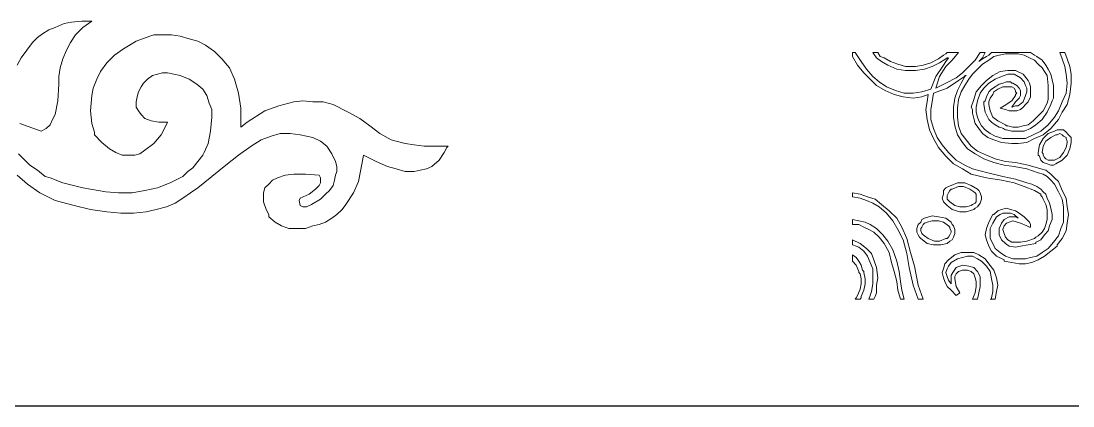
# Model space of a CAD drawing. Extents: x -66030 to 95157, y -13132 to 45879.
# Drawn here: x -19913 to -16662, y 8010 to 9199 of the extents above; entities that cross this region are included whole.
import ezdxf

# ---------------------------------------------------------------- set-up
doc = ezdxf.new("R2010")
doc.units = 0
doc.header["$LTSCALE"] = 100
doc.header["$MEASUREMENT"] = 0
doc.layers.get('0').update_dxf_attribs({"linetype": 'CONTINUOUS'})
doc.layers.add('3', color=11, linetype='CONTINUOUS')

msp = doc.modelspace()

# ---------------------------------------------------------------- linework, layer by layer
at = {"lineweight": 0}
for points in [[(-19925.2, 9062.5), (-19913.5, 9086), (-19878.3, 9132.8), (-19862.7, 9148.5), (-19847, 9160.2), (-19827.5, 9171.9), (-19808, 9179.7), (-19780.6, 9191.4), (-19757.2, 9195.3), (-19726, 9199.2), (-19694.7, 9199.2), (-19722.1, 9179.7), (-19745.5, 9156.3), (-19761.1, 9132.8), (-19772.8, 9109.4), (-19784.6, 9082.1), (-19792.4, 9054.7), (-19796.3, 9027.4), (-19796.3, 9003.9), (-19800.2, 8953.2), (-19808, 8910.2), (-19815.8, 8894.6), (-19823.6, 8878.9), (-19835.3, 8867.2), (-19851, 8859.4), (-19917.4, 8882.9)], [(-19921.3, 8789.1), (-19905.6, 8773.5), (-19886.1, 8754), (-19862.7, 8738.3), (-19839.2, 8718.8), (-19823.6, 8714.9), (-19784.6, 8699.3), (-19722.1, 8683.6), (-19651.8, 8671.9), (-19612.7, 8668), (-19569.7, 8668), (-19530.7, 8675.8), (-19491.6, 8683.6), (-19452.5, 8699.3), (-19413.5, 8718.8), (-19397.9, 8734.4), (-19382.2, 8746.1), (-19366.6, 8765.7), (-19351, 8785.2), (-19347.1, 8793), (-19335.4, 8820.4), (-19327.6, 8859.4), (-19323.6, 8902.4), (-19323.6, 8925.8), (-19331.5, 8945.3), (-19339.3, 8968.8), (-19351, 8988.3), (-19370.5, 9003.9), (-19394, 9019.6), (-19421.3, 9031.3), (-19460.4, 9039.1), (-19476, 9039.1), (-19491.6, 9035.2), (-19507.2, 9031.3), (-19522.9, 9019.6), (-19534.6, 9007.8), (-19542.4, 8996.1), (-19550.2, 8980.5), (-19554.1, 8964.9), (-19558, 8949.3), (-19558, 8933.6), (-19550.2, 8921.9), (-19542.4, 8910.2), (-19530.7, 8898.5), (-19511.1, 8890.7), (-19487.7, 8886.8), (-19460.4, 8886.8), (-19468.2, 8871.1), (-19479.9, 8847.7), (-19503.3, 8820.4), (-19530.7, 8800.8), (-19546.3, 8789.1), (-19561.9, 8785.2), (-19581.4, 8785.2), (-19601, 8785.2), (-19620.5, 8793), (-19640, 8804.7), (-19663.5, 8824.3), (-19686.9, 8847.7), (-19686.9, 8855.5), (-19694.7, 8882.9), (-19698.6, 8921.9), (-19694.7, 8968.8), (-19690.8, 8992.2), (-19679.1, 9019.6), (-19667.4, 9043), (-19647.8, 9070.3), (-19624.4, 9093.8), (-19597.1, 9113.3), (-19558, 9136.7), (-19515, 9152.4), (-19503.3, 9156.3), (-19468.2, 9156.3), (-19448.6, 9156.3), (-19421.3, 9152.4), (-19394, 9144.6), (-19366.6, 9136.7), (-19343.2, 9125), (-19315.8, 9105.5), (-19292.4, 9082.1), (-19269, 9054.7), (-19253.3, 9019.6), (-19241.6, 8976.6), (-19233.8, 8929.7), (-19233.8, 8871.1), (-19214.3, 8886.8), (-19159.6, 8921.9), (-19116.6, 8937.5), (-19069.8, 8949.3), (-19042.4, 8953.2), (-19011.2, 8949.3), (-18979.9, 8949.3), (-18948.7, 8941.4), (-18901.8, 8918), (-18866.7, 8898.5), (-18835.4, 8875), (-18804.2, 8851.6), (-18769, 8832.1), (-18726, 8820.4), (-18698.7, 8816.5), (-18667.4, 8812.5), (-18632.3, 8812.5), (-18593.2, 8812.5), (-18597.1, 8808.6), (-18605, 8793), (-18620.6, 8769.6), (-18644, 8750.1), (-18659.6, 8742.2), (-18679.2, 8738.3), (-18698.7, 8734.4), (-18726, 8734.4), (-18753.4, 8742.2), (-18780.7, 8750.1), (-18815.9, 8765.7), (-18854.9, 8785.2), (-18858.8, 8761.8), (-18870.6, 8703.2), (-18886.2, 8668), (-18909.6, 8632.9), (-18921.3, 8617.2), (-18937, 8601.6), (-18952.6, 8589.9), (-18972.1, 8578.2), (-18991.6, 8570.4), (-19011.2, 8566.5), (-19034.6, 8558.7), (-19058, 8558.7), (-19085.4, 8558.7), (-19108.8, 8566.5), (-19128.4, 8578.2), (-19147.9, 8593.8), (-19147.9, 8601.6), (-19155.7, 8617.2), (-19163.5, 8640.7), (-19163.5, 8668), (-19159.6, 8683.6), (-19147.9, 8695.4), (-19136.2, 8707.1), (-19120.5, 8714.9), (-19097.1, 8722.7), (-19069.8, 8726.6), (-19034.6, 8726.6), (-18991.6, 8722.7), (-18987.7, 8714.9), (-18987.7, 8699.3), (-18991.6, 8691.5), (-19003.4, 8679.7), (-19022.9, 8664.1), (-19050.2, 8652.4), (-19054.1, 8644.6), (-19050.2, 8629), (-19042.4, 8625.1), (-19030.7, 8625.1), (-19015.1, 8632.9), (-18987.7, 8648.5), (-18972.1, 8664.1), (-18960.4, 8675.8), (-18948.7, 8691.5), (-18944.8, 8707.1), (-18940.9, 8722.7), (-18937, 8734.4), (-18937, 8750.1), (-18940.9, 8765.7), (-18952.6, 8789.1), (-18968.2, 8812.5), (-18987.7, 8828.2), (-19011.2, 8839.9), (-19050.2, 8847.7), (-19081.5, 8851.6), (-19112.7, 8851.6), (-19140.1, 8843.8), (-19171.3, 8832.1), (-19202.6, 8812.5), (-19241.6, 8785.2), (-19280.7, 8754), (-19323.6, 8718.8), (-19366.6, 8683.6), (-19390.1, 8668), (-19413.5, 8652.4), (-19436.9, 8636.8), (-19464.3, 8625.1), (-19495.5, 8617.2), (-19526.8, 8609.4), (-19565.8, 8605.5), (-19604.9, 8605.5), (-19647.8, 8609.4), (-19698.6, 8617.2), (-19749.4, 8629), (-19808, 8644.6), (-19854.9, 8668), (-19893.9, 8695.4), (-19925.2, 8722.7)]]:
    msp.add_lwpolyline(points, dxfattribs=at)
for points in [[(-17343.3, 9089.9), (-17343.3, 9101.6), (-17335.5, 9101.6), (-17316, 9074.2), (-17300.4, 9050.8), (-17280.8, 9027.4), (-17261.3, 9011.8), (-17237.9, 8996.1), (-17210.5, 8984.4), (-17183.2, 8976.6), (-17155.8, 8976.6), (-17155.8, 8976.6), (-17128.5, 8980.5), (-17101.2, 8988.3), (-17085.5, 9027.4), (-17062.1, 9062.5), (-17054.3, 9074.2), (-17046.5, 9086), (-17050.4, 9086), (-17054.3, 9082.1), (-17073.8, 9070.3), (-17097.2, 9058.6), (-17120.7, 9050.8), (-17148, 9046.9), (-17148, 9046.9), (-17179.3, 9046.9), (-17206.6, 9050.8), (-17234, 9062.5), (-17253.5, 9074.2), (-17269.1, 9086), (-17280.8, 9101.6), (-17265.2, 9101.6), (-17257.4, 9089.9), (-17245.7, 9086), (-17226.1, 9074.2), (-17202.7, 9066.4), (-17179.3, 9058.6), (-17148, 9058.6), (-17124.6, 9062.5), (-17101.2, 9070.3), (-17077.7, 9082.1), (-17062.1, 9093.8), (-17054.3, 9097.7), (-17050.4, 9101.6), (-17015.2, 9101.6), (-17034.8, 9078.2), (-17054.3, 9058.6), (-17073.8, 9027.4), (-17085.5, 8992.2), (-17054.3, 9007.8), (-17023, 9023.5), (-17003.5, 9039.1), (-16984, 9058.6), (-16964.4, 9078.2), (-16948.8, 9101.6), (-16933.2, 9101.6), (-16941, 9086), (-16952.7, 9074.2), (-16941, 9082.1), (-16929.3, 9089.9), (-16929.3, 9089.9), (-16921.5, 9093.8), (-16913.7, 9101.6), (-16792.6, 9101.6), (-16780.9, 9093.8), (-16773.1, 9089.9), (-16773.1, 9089.9), (-16757.4, 9078.2), (-16745.7, 9062.5), (-16737.9, 9050.8), (-16730.1, 9035.2), (-16722.3, 9000), (-16722.3, 8964.9), (-16722.3, 8961), (-16726.2, 8953.2), (-16730.1, 8941.4), (-16741.8, 8918), (-16757.4, 8894.6), (-16777, 8878.9), (-16792.6, 8867.2), (-16812.1, 8859.4), (-16831.6, 8859.4), (-16851.2, 8859.4), (-16866.8, 8863.3), (-16870.7, 8863.3), (-16878.5, 8867.2), (-16874.6, 8867.2), (-16890.2, 8871.1), (-16901.9, 8878.9), (-16913.7, 8886.8), (-16921.5, 8894.6), (-16933.2, 8918), (-16937.1, 8941.4), (-16937.1, 8941.4), (-16937.1, 8949.3), (-16933.2, 8953.2), (-16929.3, 8964.9), (-16921.5, 8980.5), (-16913.7, 8988.3), (-16901.9, 8996.1), (-16890.2, 9003.9), (-16878.5, 9007.8), (-16866.8, 9011.8), (-16855.1, 9011.8), (-16851.2, 9007.8), (-16847.3, 9007.8), (-16847.3, 9007.8), (-16835.5, 9000), (-16827.7, 8992.2), (-16823.8, 8984.4), (-16823.8, 8976.6), (-16823.8, 8968.8), (-16827.7, 8961), (-16839.5, 8949.3), (-16851.2, 8933.6), (-16839.5, 8937.5), (-16831.6, 8937.5), (-16816, 8949.3), (-16808.2, 8968.8), (-16804.3, 8980.5), (-16804.3, 8992.2), (-16808.2, 9000), (-16812.1, 9011.8), (-16823.8, 9023.5), (-16843.4, 9035.2), (-16862.9, 9035.2), (-16882.4, 9027.4), (-16901.9, 9019.6), (-16921.5, 9007.8), (-16937.1, 8992.2), (-16948.8, 8976.6), (-16956.6, 8953.2), (-16960.5, 8933.6), (-16960.5, 8925.8), (-16960.5, 8918), (-16956.6, 8902.4), (-16952.7, 8890.7), (-16944.9, 8875), (-16933.2, 8863.3), (-16917.6, 8851.6), (-16901.9, 8843.8), (-16878.5, 8836), (-16851.2, 8836), (-16831.6, 8836), (-16808.2, 8836), (-16784.8, 8847.7), (-16761.3, 8859.4), (-16737.9, 8878.9), (-16718.4, 8902.4), (-16706.7, 8921.9), (-16694.9, 8949.3), (-16683.2, 8976.6), (-16679.3, 9007.8), (-16683.2, 9035.2), (-16687.1, 9058.6), (-16694.9, 9082.1), (-16702.7, 9101.6), (-16687.1, 9101.6), (-16679.3, 9082.1), (-16671.5, 9058.6), (-16667.6, 9035.2), (-16667.6, 9007.8), (-16667.6, 9007.8), (-16671.5, 8972.7), (-16679.3, 8941.4), (-16694.9, 8918), (-16706.7, 8894.6), (-16730.1, 8867.2), (-16753.5, 8847.7), (-16780.9, 8836), (-16804.3, 8824.3), (-16804.3, 8824.3), (-16831.6, 8820.4), (-16851.2, 8820.4), (-16882.4, 8824.3), (-16905.9, 8832.1), (-16925.4, 8839.9), (-16941, 8851.6), (-16952.7, 8867.2), (-16964.4, 8882.9), (-16968.4, 8898.5), (-16972.3, 8914.1), (-16972.3, 8925.8), (-16976.2, 8933.6), (-16976.2, 8933.6), (-16968.4, 8957.1), (-16960.5, 8980.5), (-16944.9, 9000), (-16929.3, 9015.7), (-16909.8, 9031.3), (-16886.3, 9043), (-16862.9, 9046.9), (-16839.5, 9046.9), (-16839.5, 9046.9), (-16816, 9035.2), (-16800.4, 9015.7), (-16796.5, 9007.8), (-16792.6, 8996.1), (-16792.6, 8980.5), (-16792.6, 8964.9), (-16792.6, 8964.9), (-16800.4, 8949.3), (-16808.2, 8941.4), (-16816, 8933.6), (-16823.8, 8925.8), (-16835.5, 8921.9), (-16847.3, 8921.9), (-16859, 8921.9), (-16870.7, 8925.8), (-16886.3, 8929.7), (-16874.6, 8937.5), (-16851.2, 8953.2), (-16839.5, 8968.8), (-16839.5, 8972.7), (-16835.5, 8976.6), (-16839.5, 8980.5), (-16839.5, 8984.4), (-16843.4, 8992.2), (-16851.2, 8996.1), (-16855.1, 8996.1), (-16855.1, 8996.1), (-16878.5, 8996.1), (-16894.1, 8988.3), (-16905.9, 8980.5), (-16909.8, 8972.7), (-16917.6, 8961), (-16921.5, 8949.3), (-16921.5, 8945.3), (-16921.5, 8941.4), (-16917.6, 8921.9), (-16909.8, 8902.4), (-16894.1, 8890.7), (-16870.7, 8878.9), (-16870.7, 8878.9), (-16866.8, 8875), (-16862.9, 8875), (-16847.3, 8871.1), (-16831.6, 8871.1), (-16816, 8875), (-16800.4, 8878.9), (-16784.8, 8890.7), (-16769.1, 8906.3), (-16753.5, 8921.9), (-16741.8, 8945.3), (-16737.9, 8957.1), (-16737.9, 8964.9), (-16737.9, 9000), (-16741.8, 9031.3), (-16749.6, 9043), (-16757.4, 9054.7), (-16769.1, 9066.4), (-16780.9, 9078.2), (-16780.9, 9078.2), (-16796.5, 9086), (-16812.1, 9093.8), (-16831.6, 9097.7), (-16851.2, 9097.7), (-16870.7, 9097.7), (-16890.2, 9093.8), (-16905.9, 9089.9), (-16921.5, 9078.2), (-16921.5, 9078.2), (-16941, 9066.4), (-16956.6, 9050.8), (-16972.3, 9035.2), (-16984, 9019.6), (-16995.7, 9000), (-17007.4, 8980.5), (-17015.2, 8957.1), (-17019.1, 8929.7), (-17019.1, 8902.4), (-17015.2, 8875), (-17007.4, 8851.6), (-16991.8, 8832.1), (-16976.2, 8812.5), (-16956.6, 8796.9), (-16929.3, 8785.2), (-16901.9, 8773.5), (-16901.9, 8773.5), (-16870.7, 8765.7), (-16839.5, 8761.8), (-16800.4, 8754), (-16761.3, 8742.2), (-16745.7, 8738.3), (-16730.1, 8726.6), (-16718.4, 8714.9), (-16706.7, 8703.2), (-16706.7, 8703.2), (-16694.9, 8675.8), (-16683.2, 8652.4), (-16679.3, 8625.1), (-16675.4, 8601.6), (-16679.3, 8574.3), (-16683.2, 8550.8), (-16694.9, 8527.4), (-16710.6, 8507.9), (-16710.6, 8504), (-16730.1, 8488.4), (-16749.6, 8472.7), (-16769.1, 8461), (-16788.7, 8453.2), (-16808.2, 8449.3), (-16827.7, 8449.3), (-16851.2, 8453.2), (-16874.6, 8457.1), (-16874.6, 8461), (-16898, 8472.7), (-16913.7, 8488.4), (-16921.5, 8504), (-16929.3, 8523.5), (-16933.2, 8539.1), (-16929.3, 8558.7), (-16921.5, 8578.2), (-16909.8, 8601.6), (-16905.9, 8601.6), (-16894.1, 8613.3), (-16882.4, 8617.2), (-16866.8, 8621.2), (-16855.1, 8617.2), (-16839.5, 8613.3), (-16827.7, 8605.5), (-16812.1, 8593.8), (-16796.5, 8578.2), (-16792.6, 8570.4), (-16792.6, 8566.5), (-16792.6, 8562.6), (-16796.5, 8562.6), (-16804.3, 8566.5), (-16823.8, 8574.3), (-16847.3, 8582.1), (-16859, 8578.2), (-16866.8, 8574.3), (-16874.6, 8566.5), (-16878.5, 8554.8), (-16874.6, 8543), (-16870.7, 8531.3), (-16862.9, 8523.5), (-16851.2, 8515.7), (-16839.5, 8515.7), (-16823.8, 8515.7), (-16804.3, 8519.6), (-16780.9, 8527.4), (-16777, 8531.3), (-16769.1, 8535.2), (-16757.4, 8546.9), (-16749.6, 8558.7), (-16745.7, 8570.4), (-16741.8, 8586), (-16741.8, 8601.6), (-16741.8, 8617.2), (-16745.7, 8632.9), (-16753.5, 8648.5), (-16757.4, 8656.3), (-16761.3, 8660.2), (-16761.3, 8664.1), (-16780.9, 8675.8), (-16812.1, 8687.6), (-16843.4, 8699.3), (-16882.4, 8707.1), (-16929.3, 8714.9), (-16976.2, 8726.6), (-16976.2, 8726.6), (-17003.5, 8742.2), (-17030.8, 8757.9), (-17054.3, 8781.3), (-17077.7, 8808.6), (-17093.3, 8836), (-17105.1, 8863.3), (-17112.9, 8894.6), (-17116.8, 8925.8), (-17116.8, 8925.8), (-17112.9, 8949.3), (-17109, 8972.7), (-17128.5, 8964.9), (-17155.8, 8961), (-17155.8, 8961), (-17187.1, 8964.9), (-17214.4, 8972.7), (-17241.8, 8984.4), (-17269.1, 9000), (-17288.6, 9019.6), (-17308.2, 9039.1), (-17327.7, 9062.5), (-17343.3, 9089.9)], [(-16991.8, 9031.3), (-17003.5, 9023.5), (-17015.2, 9015.7), (-17050.4, 8992.2), (-17093.3, 8976.6), (-17097.2, 8949.3), (-17101.2, 8925.8), (-17101.2, 8925.8), (-17101.2, 8894.6), (-17093.3, 8867.2), (-17081.6, 8839.9), (-17066, 8816.5), (-17046.5, 8793), (-17023, 8769.6), (-16995.7, 8754), (-16972.3, 8742.2), (-16972.3, 8742.2), (-16925.4, 8730.5), (-16878.5, 8718.8), (-16839.5, 8711), (-16804.3, 8699.3), (-16788.7, 8695.4), (-16773.1, 8687.6), (-16761.3, 8679.7), (-16753.5, 8671.9), (-16753.5, 8671.9), (-16745.7, 8664.1), (-16741.8, 8652.4), (-16734, 8636.8), (-16730.1, 8621.2), (-16726.2, 8601.6), (-16726.2, 8586), (-16734, 8566.5), (-16737.9, 8550.8), (-16749.6, 8539.1), (-16761.3, 8523.5), (-16769.1, 8519.6), (-16777, 8515.7), (-16777, 8511.8), (-16800.4, 8507.9), (-16823.8, 8504), (-16839.5, 8500.1), (-16859, 8504), (-16870.7, 8511.8), (-16882.4, 8523.5), (-16890.2, 8539.1), (-16890.2, 8554.8), (-16890.2, 8558.7), (-16882.4, 8574.3), (-16874.6, 8586), (-16859, 8593.8), (-16847.3, 8593.8), (-16839.5, 8593.8), (-16831.6, 8589.9), (-16843.4, 8601.6), (-16855.1, 8605.5), (-16866.8, 8605.5), (-16878.5, 8605.5), (-16886.3, 8601.6), (-16898, 8593.8), (-16909.8, 8574.3), (-16917.6, 8558.7), (-16917.6, 8539.1), (-16917.6, 8527.4), (-16909.8, 8511.8), (-16901.9, 8496.2), (-16886.3, 8484.4), (-16870.7, 8472.7), (-16847.3, 8464.9), (-16827.7, 8464.9), (-16808.2, 8464.9), (-16792.6, 8468.8), (-16773.1, 8472.7), (-16757.4, 8484.4), (-16737.9, 8496.2), (-16722.3, 8515.7), (-16706.7, 8535.2), (-16698.8, 8558.7), (-16691, 8578.2), (-16691, 8601.6), (-16691, 8625.1), (-16694.9, 8648.5), (-16706.7, 8671.9), (-16718.4, 8695.4), (-16718.4, 8695.4), (-16730.1, 8707.1), (-16741.8, 8718.8), (-16753.5, 8726.6), (-16769.1, 8730.5), (-16804.3, 8742.2), (-16843.4, 8750.1), (-16874.6, 8754), (-16905.9, 8761.8), (-16905.9, 8761.8), (-16937.1, 8773.5), (-16964.4, 8789.1), (-16987.9, 8804.7), (-17003.5, 8824.3), (-17019.1, 8847.7), (-17026.9, 8875), (-17030.8, 8902.4), (-17030.8, 8929.7), (-17030.8, 8933.6), (-17026.9, 8961), (-17019.1, 8984.4), (-17007.4, 9007.8), (-16995.7, 9027.4), (-16995.7, 9031.3), (-16991.8, 9031.3)], [(-16718.4, 8859.4), (-16710.6, 8863.3), (-16702.7, 8863.3), (-16691, 8863.3), (-16683.2, 8855.5), (-16675.4, 8847.7), (-16667.6, 8839.9), (-16667.6, 8832.1), (-16667.6, 8824.3), (-16671.5, 8804.7), (-16679.3, 8785.2), (-16694.9, 8769.6), (-16714.5, 8757.9), (-16722.3, 8754), (-16730.1, 8754), (-16741.8, 8757.9), (-16753.5, 8761.8), (-16761.3, 8769.6), (-16765.2, 8781.3), (-16769.1, 8785.2), (-16769.1, 8793), (-16765.2, 8816.5), (-16753.5, 8836), (-16737.9, 8851.6), (-16718.4, 8859.4)], [(-16714.5, 8847.7), (-16730.1, 8839.9), (-16745.7, 8828.2), (-16753.5, 8812.5), (-16757.4, 8793), (-16753.5, 8789.1), (-16753.5, 8785.2), (-16749.6, 8777.4), (-16745.7, 8773.5), (-16737.9, 8769.6), (-16730.1, 8769.6), (-16726.2, 8769.6), (-16718.4, 8769.6), (-16702.7, 8777.4), (-16691, 8793), (-16683.2, 8808.6), (-16679.3, 8824.3), (-16679.3, 8828.2), (-16683.2, 8836), (-16683.2, 8839.9), (-16691, 8843.8), (-16694.9, 8847.7), (-16702.7, 8851.6), (-16710.6, 8847.7), (-16714.5, 8847.7)], [(-16968.4, 8617.2), (-16991.8, 8609.4), (-17011.3, 8609.4), (-17034.8, 8617.2), (-17050.4, 8629), (-17058.2, 8636.8), (-17062.1, 8640.7), (-17066, 8652.4), (-17062.1, 8664.1), (-17062.1, 8675.8), (-17054.3, 8683.6), (-17046.5, 8687.6), (-17038.7, 8691.5), (-17019.1, 8699.3), (-16995.7, 8699.3), (-16976.2, 8691.5), (-16956.6, 8679.7), (-16952.7, 8675.8), (-16948.8, 8668), (-16944.9, 8656.3), (-16944.9, 8648.5), (-16948.8, 8636.8), (-16956.6, 8625.1), (-16964.4, 8621.2), (-16968.4, 8617.2)], [(-16976.2, 8629), (-16972.3, 8632.9), (-16964.4, 8636.8), (-16960.5, 8640.7), (-16960.5, 8648.5), (-16960.5, 8656.3), (-16960.5, 8664.1), (-16964.4, 8668), (-16968.4, 8671.9), (-16980.1, 8679.7), (-16999.6, 8687.6), (-17015.2, 8687.6), (-17034.8, 8679.7), (-17038.7, 8679.7), (-17042.6, 8675.8), (-17046.5, 8668), (-17050.4, 8660.2), (-17050.4, 8652.4), (-17050.4, 8648.5), (-17046.5, 8644.6), (-17042.6, 8640.7), (-17026.9, 8629), (-17011.3, 8625.1), (-16991.8, 8625.1), (-16976.2, 8629)], [(-17124.6, 8339.9), (-17140.2, 8339.9), (-17155.8, 8382.9), (-17167.6, 8437.6), (-17175.4, 8480.5), (-17187.1, 8523.5), (-17202.7, 8554.8), (-17218.3, 8582.1), (-17237.9, 8605.5), (-17261.3, 8625.1), (-17280.8, 8636.8), (-17300.4, 8644.6), (-17319.9, 8652.4), (-17343.3, 8656.3), (-17343.3, 8668), (-17319.9, 8664.1), (-17296.5, 8656.3), (-17273, 8648.5), (-17253.5, 8632.9), (-17230.1, 8613.3), (-17206.6, 8589.9), (-17191, 8562.6), (-17175.4, 8527.4), (-17175.4, 8527.4), (-17163.6, 8484.4), (-17151.9, 8441.5), (-17140.2, 8382.9), (-17124.6, 8339.9)], [(-17183.2, 8339.9), (-17194.9, 8339.9), (-17202.7, 8367.3), (-17206.6, 8394.6), (-17214.4, 8425.9), (-17222.2, 8453.2), (-17222.2, 8453.2), (-17230.1, 8484.4), (-17245.7, 8511.8), (-17261.3, 8531.3), (-17276.9, 8546.9), (-17292.5, 8554.8), (-17308.2, 8562.6), (-17323.8, 8570.4), (-17343.3, 8570.4), (-17343.3, 8586), (-17323.8, 8582.1), (-17304.3, 8578.2), (-17288.6, 8570.4), (-17269.1, 8558.7), (-17249.6, 8539.1), (-17234, 8519.6), (-17218.3, 8492.3), (-17206.6, 8457.1), (-17206.6, 8457.1), (-17198.8, 8425.9), (-17194.9, 8394.6), (-17191, 8367.3), (-17183.2, 8339.9)], [(-17050.4, 8511.8), (-17069.9, 8507.9), (-17093.3, 8507.9), (-17112.9, 8511.8), (-17132.4, 8527.4), (-17136.3, 8531.3), (-17140.2, 8539.1), (-17144.1, 8546.9), (-17144.1, 8558.7), (-17140.2, 8570.4), (-17132.4, 8578.2), (-17128.5, 8586), (-17120.7, 8589.9), (-17097.2, 8597.7), (-17077.7, 8593.8), (-17054.3, 8589.9), (-17038.7, 8578.2), (-17034.8, 8570.4), (-17030.8, 8566.5), (-17026.9, 8554.8), (-17026.9, 8543), (-17030.8, 8531.3), (-17034.8, 8523.5), (-17042.6, 8519.6), (-17050.4, 8511.8)], [(-17054.3, 8527.4), (-17050.4, 8527.4), (-17046.5, 8531.3), (-17042.6, 8539.1), (-17038.7, 8546.9), (-17038.7, 8550.8), (-17042.6, 8558.7), (-17042.6, 8562.6), (-17046.5, 8566.5), (-17062.1, 8578.2), (-17077.7, 8582.1), (-17097.2, 8582.1), (-17112.9, 8578.2), (-17120.7, 8574.3), (-17124.6, 8570.4), (-17128.5, 8562.6), (-17132.4, 8558.7), (-17132.4, 8550.8), (-17128.5, 8543), (-17124.6, 8539.1), (-17120.7, 8535.2), (-17109, 8527.4), (-17089.4, 8519.6), (-17073.8, 8519.6), (-17054.3, 8527.4)], [(-17276.9, 8339.9), (-17292.5, 8339.9), (-17288.6, 8351.6), (-17284.7, 8363.4), (-17280.8, 8386.8), (-17280.8, 8406.3), (-17280.8, 8433.7), (-17288.6, 8453.2), (-17296.5, 8472.7), (-17308.2, 8488.4), (-17323.8, 8500.1), (-17343.3, 8507.9), (-17343.3, 8523.5), (-17319.9, 8511.8), (-17300.4, 8496.2), (-17284.7, 8480.5), (-17276.9, 8461), (-17269.1, 8437.6), (-17265.2, 8406.3), (-17269.1, 8382.9), (-17269.1, 8359.5), (-17269.1, 8359.5), (-17273, 8347.7), (-17276.9, 8339.9)], [(-17319.9, 8339.9), (-17335.5, 8339.9), (-17331.6, 8343.8), (-17327.7, 8351.6), (-17319.9, 8371.2), (-17316, 8386.8), (-17316, 8402.4), (-17319.9, 8418), (-17323.8, 8422), (-17323.8, 8425.9), (-17323.8, 8425.9), (-17331.6, 8445.4), (-17343.3, 8457.1), (-17343.3, 8476.6), (-17343.3, 8476.6), (-17343.3, 8476.6), (-17331.6, 8468.8), (-17323.8, 8457.1), (-17316, 8445.4), (-17312.1, 8429.8), (-17312.1, 8429.8), (-17308.2, 8425.9), (-17308.2, 8422), (-17304.3, 8402.4), (-17304.3, 8386.8), (-17308.2, 8367.3), (-17316, 8347.7), (-17316, 8343.8), (-17319.9, 8339.9)], [(-16901.9, 8339.9), (-16917.6, 8339.9), (-16913.7, 8339.9), (-16913.7, 8343.8), (-16909.8, 8363.4), (-16909.8, 8382.9), (-16913.7, 8402.4), (-16917.6, 8425.9), (-16929.3, 8441.5), (-16944.9, 8457.1), (-16956.6, 8464.9), (-16972.3, 8472.7), (-16987.9, 8472.7), (-17003.5, 8468.8), (-17019.1, 8464.9), (-17038.7, 8453.2), (-17046.5, 8441.5), (-17050.4, 8433.7), (-17054.3, 8422), (-17050.4, 8410.2), (-17046.5, 8398.5), (-17038.7, 8386.8), (-17038.7, 8394.6), (-17038.7, 8402.4), (-17038.7, 8414.1), (-17030.8, 8425.9), (-17023, 8437.6), (-17003.5, 8445.4), (-17003.5, 8445.4), (-16984, 8441.5), (-16968.4, 8437.6), (-16956.6, 8425.9), (-16948.8, 8410.2), (-16948.8, 8394.6), (-16948.8, 8379), (-16952.7, 8359.5), (-16956.6, 8339.9), (-16972.3, 8339.9), (-16964.4, 8359.5), (-16960.5, 8379), (-16960.5, 8394.6), (-16964.4, 8406.3), (-16968.4, 8418), (-16976.2, 8425.9), (-16987.9, 8429.8), (-17003.5, 8429.8), (-17015.2, 8425.9), (-17023, 8418), (-17026.9, 8410.2), (-17026.9, 8402.4), (-17023, 8379), (-17011.3, 8359.5), (-17023, 8351.6), (-17038.7, 8367.3), (-17050.4, 8379), (-17058.2, 8394.6), (-17062.1, 8406.3), (-17066, 8422), (-17062.1, 8433.7), (-17058.2, 8449.3), (-17046.5, 8461), (-17046.5, 8461), (-17026.9, 8476.6), (-17007.4, 8484.4), (-16987.9, 8484.4), (-16968.4, 8484.4), (-16952.7, 8476.6), (-16933.2, 8464.9), (-16921.5, 8449.3), (-16905.9, 8429.8), (-16905.9, 8429.8), (-16898, 8406.3), (-16894.1, 8382.9), (-16898, 8363.4), (-16901.9, 8339.9), (-16901.9, 8339.9), (-16901.9, 8339.9)]]:
    msp.add_lwpolyline(points, close=True, dxfattribs=at)
at = {"layer": '3', "color": 2}
msp.add_line((-66009.4, 8010), (95156.9, 8010), dxfattribs=at)

doc.saveas('drawing.dxf')
